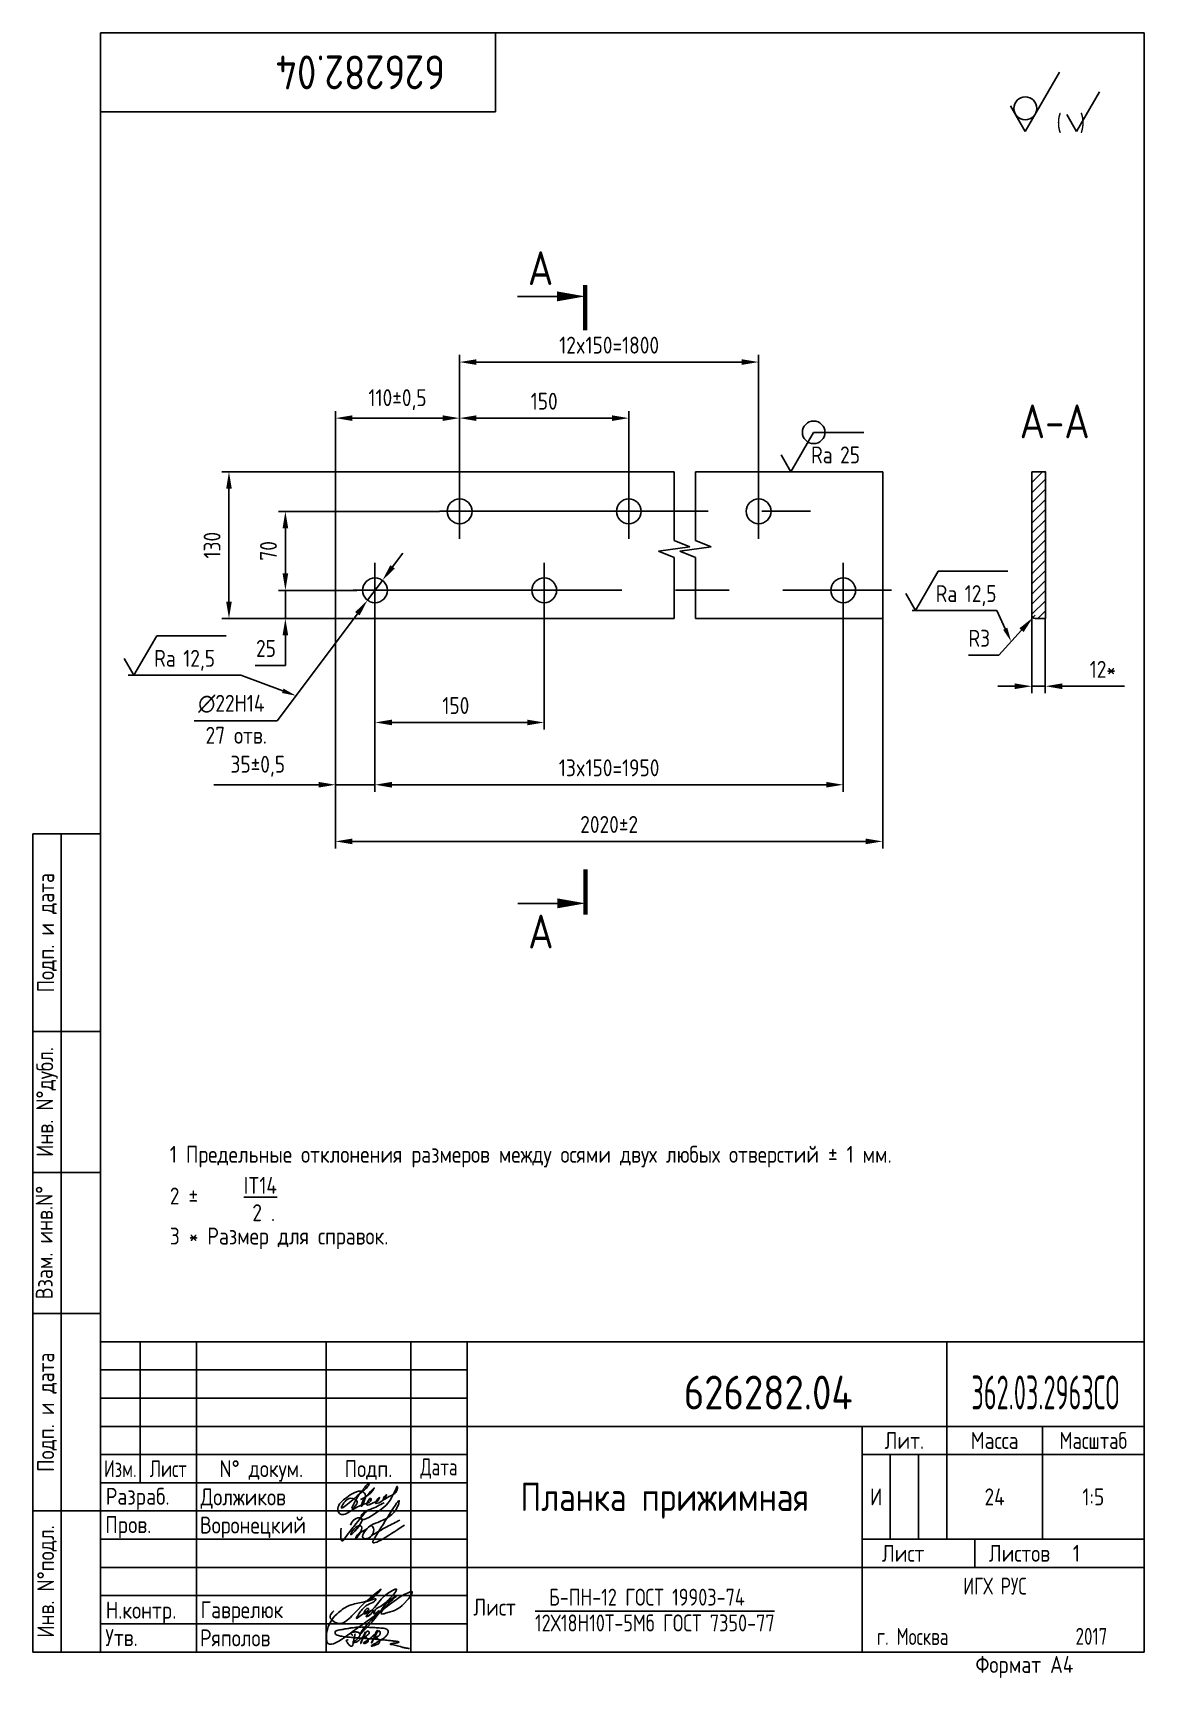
# Paper-space layout 'A3_protect' of a CAD drawing. Header units: millimetres. Extents: x 447 to 644, y 0 to 291.
# The model-space entities are those that its viewports show. They can reach past a viewport. Long polylines and large blocks are cut down to what shows.
import ezdxf
from ezdxf.enums import TextEntityAlignment as Align

# ---------------------------------------------------------------- set-up
doc = ezdxf.new("R2010")
doc.units = ezdxf.units.MM
doc.header["$LTSCALE"] = 0.3
doc.linetypes.add('CENTER', pattern=[50.8, 31.75, -6.35, 6.35, -6.35])
for name, color, linetype in [('Bord', 1, 'Continuous'), ('Cen', 5, 'CENTER'), ('Cont', 6, 'Continuous'), ('Dim', 7, 'Continuous'), ('Hatch', 2, 'Continuous'), ('Text', 3, 'Continuous'), ('Textb', 6, 'Continuous'), ('Vporti', 7, 'Continuous')]:
    doc.layers.add(name, color=color, linetype=linetype)
doc.layers.get('Vporti').freeze()
doc.styles.add('Style1', font='romans.shx', dxfattribs={"width": 0.8})
doc.dimstyles.new('Lin_5$0', dxfattribs={"dimscale": 5, "dimtxt": 3, "dimasz": 3, "dimexe": 1.25, "dimexo": 0, "dimgap": 1.5, "dimtad": 1, "dimtoh": 1, "dimtxsty": 'Style1', "dimcen": 2.5, "dimclrt": 3, "dimadec": 0, "dimazin": 0, "dimtfac": 1, "dimtmove": 0, "dimatfit": 3, "dimldrblk": 'DOT', "dimfxl": 1, "dimarcsym": 0})
doc.dimstyles.new('Lin_5$3', dxfattribs={"dimscale": 5, "dimtxt": 3, "dimasz": 3, "dimexe": 1.25, "dimexo": 0, "dimgap": 1.5, "dimtad": 1, "dimtoh": 1, "dimtxsty": 'Style1', "dimcen": 2.5, "dimclrt": 3, "dimadec": 0, "dimazin": 0, "dimtfac": 1, "dimtmove": 0, "dimatfit": 3, "dimldrblk": 'DOT', "dimfxl": 1, "dimarcsym": 0})
doc.dimstyles.new('Lin_5$4', dxfattribs={"dimscale": 5, "dimtxt": 3, "dimasz": 3, "dimexe": 1.25, "dimexo": 0, "dimgap": 1.5, "dimtad": 1, "dimtoh": 1, "dimtxsty": 'Style1', "dimcen": 2.5, "dimclrt": 3, "dimadec": 0, "dimazin": 0, "dimtfac": 1, "dimtmove": 0, "dimatfit": 3, "dimldrblk": 'DOT', "dimfxl": 1, "dimarcsym": 0})

# ---------------------------------------------------------------- blocks, each defined once
blk = doc.blocks.new('A4')
at = {"layer": 'Bord'}
for p, q in [((20, 55), (85, 55)), ((20, 50), (85, 50)), ((20, 45), (85, 45)), ((160, 40), (160, 25)), ((165, 40), (165, 25)), ((20, 30), (85, 30)), ((20, 25), (85, 25)), ((20, 20), (85, 20)), ((20, 15), (85, 15)), ((20, 10), (85, 10))]:
    blk.add_line(p, q, dxfattribs=at)
at = {"layer": 'Cont'}
for p, q in [((205, 292), (20, 292)), ((20, 292), (20, 5)), ((90, 278), (90, 292)), ((205, 292), (205, 5)), ((20, 278), (90, 278)), ((8, 5), (8, 150)), ((8, 150), (20, 150)), ((13, 5), (13, 150)), ((8, 115), (20, 115)), ((20, 90), (8, 90)), ((20, 65), (8, 65)), ((205, 60), (20, 60)), ((20, 60), (205, 60)), ((27, 60), (27, 35)), ((37, 60), (37, 5)), ((60, 5), (60, 60)), ((75, 60), (75, 5)), ((85, 5), (85, 60)), ((170, 60), (170, 25)), ((85, 45), (205, 45)), ((155, 5), (155, 45)), ((187, 25), (187, 45)), ((20, 40), (85, 40)), ((205, 40), (155, 40)), ((85, 35), (20, 35)), ((20, 30), (8, 30)), ((155, 25), (205, 25)), ((175, 25), (175, 20)), ((205, 20), (85, 20)), ((20, 5), (8, 5)), ((205, 5), (20, 5))]:
    blk.add_line(p, q, dxfattribs=at)
at = {"layer": 'Text', "style": 'Style1', "width": 0.8}
for s, p in [('Подп. и дата', (10.5, 132.5)), ('Инв. N%%dдубл.', (10.5, 102.5)), ('Взам. инв.N%%d ', (10, 78.38)), ('Подп. и дата', (10.5, 47.5)), ('Инв. N%%dподл.', (10.5, 17.5))]:
    blk.add_text(s, height=3, rotation=90, dxfattribs=at).set_placement(p, align=Align.MIDDLE)
at = {"layer": 'Text', "style": 'Style1'}
for s, width, p in [('Лит.', 0.8, (162.5, 42.5)), ('Масса', 0.8, (178.5, 42.5)), ('Масштаб', 0.75, (196, 42.5)), ('Изм.', 0.7, (23.5, 37.5)), ('Лист', 0.7, (32, 37.5)), ('N%%d докум.', 0.8, (48.5, 37.5)), ('Подп.', 0.8, (67.5, 37.5)), ('Лист', 0.8, (162.27, 22.5)), ('Листов', 0.8, (182.9, 22.5))]:
    blk.add_text(s, height=3, dxfattribs=dict(at, width=width)).set_placement(p, align=Align.MIDDLE_CENTER)
at = {"layer": 'Text', "style": 'Style1', "width": 0.7}
for s, p in [('Дата', (80, 37.5)), ('ИГХ РУС', (178.57, 16.69))]:
    blk.add_text(s, height=3, dxfattribs=at).set_placement(p, align=Align.MIDDLE)
at = {"layer": 'Text', "style": 'Style1'}
for s, width, p in [('Разpаб.', 0.8, (20.92, 31.1)), ('Пpов.', 0.8, (20.84, 26.08)), ('Н.контp.', 0.8, (20.92, 10.92)), ('Утв.', 0.8, (20.84, 6.06)), ('г. Москва', 0.7, (157.64, 6.25)), ('Фоpмат А4', 0.8, (175.11, 1.29))]:
    blk.add_text(s, height=3, dxfattribs=dict(at, width=width)).set_placement(p)
for tag, p, width in [('ФИО', (39, 31), 0.8), ('ФИО', (39, 26), 0.8), ('ГОСТ_СОРТАМЕНТА', (98.19, 14), 0.8), ('ФИО', (39, 11), 0.8), ('ФИО', (39, 6), 0.8), ('2017', (192.85, 6.29), 0.7)]:
    blk.add_attdef(tag, p, '', height=3, dxfattribs=dict(at, width=width))
at = {"layer": 'Text', "style": 'Style1', "width": 0.8}
for tag, p in [('И', (157.49, 32.5)), ('700', (178.5, 32.5)), ('1:20', (196, 32.5))]:
    blk.add_attdef(tag, text='', height=3, dxfattribs=at).set_placement(p, align=Align.MIDDLE)
blk.add_attdef('Сборочный_чертеж', text='', height=3, dxfattribs=at).set_placement((120, 21.3), align=Align.CENTER)
for tag, p in [('1', (171.12, 22.5)), ('2', (193, 22.5))]:
    blk.add_attdef(tag, text='', height=3, dxfattribs=at).set_placement(p, align=Align.MIDDLE_CENTER)
blk.add_attdef('ЛИСТ', text='', height=3, dxfattribs=at).set_placement((85.99, 12.5), align=Align.MIDDLE_LEFT)
at = {"layer": 'Text', "style": 'Style1', "width": 0.7}
blk.add_attdef('%%OГОСТ_ТЕХ._ТРЕБОВАНИЙ', text='', height=3, dxfattribs=at).set_placement((98.19, 8), align=Align.BOTTOM_LEFT)
at = {"layer": 'Textb', "style": 'Style1', "width": 0.8}
blk.add_attdef('1234567', (81, 290), '', height=6, rotation=180, dxfattribs=at)
blk.add_attdef('1234567', (123.4, 48), '', height=6, dxfattribs=at)
for tag, height, p in [('123ХЯ', 6, (183.62, 48)), ('НАИМЕНОВАНИЕ', 5, (120, 30))]:
    blk.add_attdef(tag, text='', height=height, dxfattribs=at).set_placement(p, align=Align.CENTER)
blk = doc.blocks.new('sherISO_12')
at = {"layer": 'Cont'}
for q in [(-15, -6.96), (-23.66, -12.96)]:
    blk.add_line((-21.06, -17.46), q, dxfattribs=at)
blk.add_circle((-21.06, -13.39), 2.03, dxfattribs=at)
at = {"layer": 'Text'}
for q in [(-7.92, -10.46), (-13.69, -14.46)]:
    blk.add_line((-11.96, -17.46), q, dxfattribs=at)
at = {"layer": 'Text', "style": 'Style1', "width": 0.8}
blk.add_text('(  )', height=3, dxfattribs=at).set_placement((-15.53, -17.46))
blk = doc.blocks.new('ZNAK30')
at = {"layer": 'Bord'}
for p, q in [((0, 0), (1.12, 2.78)), ((1.12, 2.78), (1.88, -2.78)), ((3, 0), (1.88, -2.78))]:
    blk.add_line(p, q, dxfattribs=at)
blk = doc.blocks.new('*D64')
at = {"layer": 'Defpoints', "color": 0, "transparency": 16777216}
for p in [(6625.2, 2669.5), (6688.4, 2669.5), (6669.6, 2644.5)]:
    blk.add_point(p, dxfattribs=at)
at = {"layer": 'Dim', "color": 0, "linetype": 'ByBlock', "lineweight": -2, "transparency": 16777216}
for p, q in [((6625.2, 2684.5), (6625.2, 2699.5)), ((6688.4, 2669.5), (6619, 2669.5)), ((6625.2, 2669.5), (6625.2, 2644.5)), ((6669.6, 2644.5), (6619, 2644.5)), ((6625.2, 2629.5), (6625.2, 2603)), ((6625.2, 2603), (6598.3, 2603))]:
    blk.add_line(p, q, dxfattribs=at)
at = {"layer": 'Dim', "color": 0, "transparency": 16777216}
for points in [[(6622.7, 2684.5), (6627.7, 2684.5), (6625.2, 2669.5)], [(6622.7, 2629.5), (6627.7, 2629.5), (6625.2, 2644.5)]]:
    blk.add_solid(points, dxfattribs=at)
at = {"layer": 'Dim', "color": 3, "transparency": 16777216, "insert": (6608, 2618), "char_height": 15, "attachment_point": 5, "style": 'Style1'}
blk.add_mtext('25', dxfattribs=at)
blk = doc.blocks.new('_Dot')
at = {"color": 0, "linetype": 'ByBlock', "lineweight": -2}
blk.add_line((-0.5, 0), (-1, 0), dxfattribs=at)
at = {"color": 0, "linetype": 'ByBlock', "const_width": 0.5}
blk.add_lwpolyline([(-0.25, 0, 1), (0.25, 0, 1)], format="xyb", close=True, dxfattribs=at)
blk = doc.blocks.new('*D65')
at = {"layer": 'Defpoints', "color": 0, "transparency": 16777216}
for p in [(6625.2, 2739.5), (6761.7, 2739.5), (6685.2, 2669.5)]:
    blk.add_point(p, dxfattribs=at)
at = {"layer": 'Dim', "color": 0, "linetype": 'ByBlock', "lineweight": -2, "transparency": 16777216}
for p, q in [((6761.7, 2739.5), (6619, 2739.5)), ((6625.2, 2684.5), (6625.2, 2724.5)), ((6685.2, 2669.5), (6619, 2669.5))]:
    blk.add_line(p, q, dxfattribs=at)
at = {"layer": 'Dim', "color": 0, "transparency": 16777216}
for points in [[(6622.7, 2724.5), (6627.7, 2724.5), (6625.2, 2739.5)], [(6622.7, 2684.5), (6627.7, 2684.5), (6625.2, 2669.5)]]:
    blk.add_solid(points, dxfattribs=at)
at = {"layer": 'Dim', "color": 3, "transparency": 16777216, "insert": (6610.2, 2704.5), "char_height": 15, "attachment_point": 5, "rotation": 90, "style": 'Style1'}
blk.add_mtext('70', dxfattribs=at)
blk = doc.blocks.new('*D66')
at = {"layer": 'Defpoints', "color": 0, "transparency": 16777216}
for p in [(6575.2, 2774.5), (6669.6, 2774.5), (6669.6, 2644.5)]:
    blk.add_point(p, dxfattribs=at)
at = {"layer": 'Dim', "color": 0, "linetype": 'ByBlock', "lineweight": -2, "transparency": 16777216}
for p, q in [((6669.6, 2774.5), (6569, 2774.5)), ((6575.2, 2659.5), (6575.2, 2759.5)), ((6669.6, 2644.5), (6569, 2644.5))]:
    blk.add_line(p, q, dxfattribs=at)
at = {"layer": 'Dim', "color": 0, "transparency": 16777216}
for points in [[(6572.7, 2759.5), (6577.7, 2759.5), (6575.2, 2774.5)], [(6572.7, 2659.5), (6577.7, 2659.5), (6575.2, 2644.5)]]:
    blk.add_solid(points, dxfattribs=at)
at = {"layer": 'Dim', "color": 3, "transparency": 16777216, "insert": (6560.2, 2709.5), "char_height": 15, "attachment_point": 5, "rotation": 90, "style": 'Style1'}
blk.add_mtext('130', dxfattribs=at)
blk = doc.blocks.new('*D67')
at = {"layer": 'Defpoints', "color": 0, "transparency": 16777216}
for p in [(6779.6, 2822.1), (6669.6, 2774.5), (6779.6, 2760)]:
    blk.add_point(p, dxfattribs=at)
at = {"layer": 'Dim', "color": 0, "linetype": 'ByBlock', "lineweight": -2, "transparency": 16777216}
for p, q in [((6669.6, 2774.5), (6669.6, 2828.4)), ((6684.6, 2822.1), (6764.6, 2822.1)), ((6779.6, 2760), (6779.6, 2828.4))]:
    blk.add_line(p, q, dxfattribs=at)
at = {"layer": 'Dim', "color": 0, "transparency": 16777216}
for points in [[(6684.6, 2824.6), (6684.6, 2819.6), (6669.6, 2822.1)], [(6764.6, 2824.6), (6764.6, 2819.6), (6779.6, 2822.1)]]:
    blk.add_solid(points, dxfattribs=at)
at = {"layer": 'Dim', "color": 3, "transparency": 16777216, "insert": (6724.6, 2838.5), "char_height": 15, "attachment_point": 5, "style": 'Style1'}
blk.add_mtext('110±0,5', dxfattribs=at)
blk = doc.blocks.new('*D68')
at = {"layer": 'Defpoints', "color": 0, "transparency": 16777216}
for p in [(6929.6, 2822.1), (6779.6, 2759.8), (6929.6, 2764)]:
    blk.add_point(p, dxfattribs=at)
at = {"layer": 'Dim', "color": 0, "linetype": 'ByBlock', "lineweight": -2, "transparency": 16777216}
for p, q in [((6779.6, 2759.8), (6779.6, 2828.4)), ((6794.6, 2822.1), (6914.6, 2822.1)), ((6929.6, 2764), (6929.6, 2828.4))]:
    blk.add_line(p, q, dxfattribs=at)
at = {"layer": 'Dim', "color": 0, "transparency": 16777216}
for points in [[(6794.6, 2824.6), (6794.6, 2819.6), (6779.6, 2822.1)], [(6914.6, 2824.6), (6914.6, 2819.6), (6929.6, 2822.1)]]:
    blk.add_solid(points, dxfattribs=at)
at = {"layer": 'Dim', "color": 3, "transparency": 16777216, "insert": (6854.6, 2837.1), "char_height": 15, "attachment_point": 5, "style": 'Style1'}
blk.add_mtext('150', dxfattribs=at)
blk = doc.blocks.new('*D69')
at = {"layer": 'Defpoints', "color": 0, "transparency": 16777216}
for p in [(7044.7, 2871.8), (6779.6, 2759.8), (7044.7, 2763.1)]:
    blk.add_point(p, dxfattribs=at)
at = {"layer": 'Dim', "color": 0, "linetype": 'ByBlock', "lineweight": -2, "transparency": 16777216}
for p, q in [((6779.6, 2759.8), (6779.6, 2878.1)), ((7044.7, 2763.1), (7044.7, 2878.1)), ((6794.6, 2871.8), (7029.7, 2871.8))]:
    blk.add_line(p, q, dxfattribs=at)
at = {"layer": 'Dim', "color": 0, "transparency": 16777216}
for points in [[(6794.6, 2874.3), (6794.6, 2869.3), (6779.6, 2871.8)], [(7029.7, 2874.3), (7029.7, 2869.3), (7044.7, 2871.8)]]:
    blk.add_solid(points, dxfattribs=at)
at = {"layer": 'Dim', "color": 3, "transparency": 16777216, "insert": (6912.2, 2886.8), "char_height": 15, "attachment_point": 5, "style": 'Style1'}
blk.add_mtext('12x150=1800', dxfattribs=at)
blk = doc.blocks.new('*D70')
at = {"layer": 'Defpoints', "color": 0, "transparency": 16777216}
for p in [(6669.6, 2644.5), (6704.6, 2645), (6704.6, 2497.2)]:
    blk.add_point(p, dxfattribs=at)
at = {"layer": 'Dim', "color": 0, "linetype": 'ByBlock', "lineweight": -2, "transparency": 16777216}
for p, q in [((6669.6, 2644.5), (6669.6, 2491)), ((6704.6, 2645), (6704.6, 2491)), ((6654.6, 2497.2), (6561.8, 2497.2)), ((6704.6, 2497.2), (6669.6, 2497.2)), ((6719.6, 2497.2), (6734.6, 2497.2))]:
    blk.add_line(p, q, dxfattribs=at)
at = {"layer": 'Dim', "color": 0, "transparency": 16777216}
for points in [[(6654.6, 2499.7), (6654.6, 2494.7), (6669.6, 2497.2)], [(6719.6, 2499.7), (6719.6, 2494.7), (6704.6, 2497.2)]]:
    blk.add_solid(points, dxfattribs=at)
at = {"layer": 'Dim', "color": 3, "transparency": 16777216, "insert": (6600.7, 2513.6), "char_height": 15, "attachment_point": 5, "style": 'Style1'}
blk.add_mtext('35±0,5', dxfattribs=at)
blk = doc.blocks.new('*D71')
at = {"layer": 'Defpoints', "color": 0, "transparency": 16777216}
for p in [(6704.6, 2645), (6854.6, 2645), (6854.6, 2552.4)]:
    blk.add_point(p, dxfattribs=at)
at = {"layer": 'Dim', "color": 0, "linetype": 'ByBlock', "lineweight": -2, "transparency": 16777216}
for p, q in [((6704.6, 2645), (6704.6, 2546.2)), ((6854.6, 2645), (6854.6, 2546.2)), ((6719.6, 2552.4), (6839.6, 2552.4))]:
    blk.add_line(p, q, dxfattribs=at)
at = {"layer": 'Dim', "color": 0, "transparency": 16777216}
for points in [[(6719.6, 2554.9), (6719.6, 2549.9), (6704.6, 2552.4)], [(6839.6, 2554.9), (6839.6, 2549.9), (6854.6, 2552.4)]]:
    blk.add_solid(points, dxfattribs=at)
at = {"layer": 'Dim', "color": 3, "transparency": 16777216, "insert": (6776.3, 2567.4), "char_height": 15, "attachment_point": 5, "style": 'Style1'}
blk.add_mtext('150', dxfattribs=at)
blk = doc.blocks.new('*D72')
at = {"layer": 'Defpoints', "color": 0, "transparency": 16777216}
for p in [(6704.6, 2645), (7119.7, 2645), (7119.7, 2497.2)]:
    blk.add_point(p, dxfattribs=at)
at = {"layer": 'Dim', "color": 0, "linetype": 'ByBlock', "lineweight": -2, "transparency": 16777216}
for p, q in [((6704.6, 2645), (6704.6, 2491)), ((7119.7, 2645), (7119.7, 2491)), ((6719.6, 2497.2), (7104.7, 2497.2))]:
    blk.add_line(p, q, dxfattribs=at)
at = {"layer": 'Dim', "color": 0, "transparency": 16777216}
for points in [[(6719.6, 2499.7), (6719.6, 2494.7), (6704.6, 2497.2)], [(7104.7, 2499.7), (7104.7, 2494.7), (7119.7, 2497.2)]]:
    blk.add_solid(points, dxfattribs=at)
at = {"layer": 'Dim', "color": 3, "transparency": 16777216, "insert": (6912.2, 2512.2), "char_height": 15, "attachment_point": 5, "style": 'Style1'}
blk.add_mtext('13x150=1950', dxfattribs=at)
blk = doc.blocks.new('*D73')
at = {"layer": 'Defpoints', "color": 0, "transparency": 16777216}
for p in [(6669.6, 2644.5), (7154.7, 2644.5), (7154.7, 2447)]:
    blk.add_point(p, dxfattribs=at)
at = {"layer": 'Dim', "color": 0, "linetype": 'ByBlock', "lineweight": -2, "transparency": 16777216}
for p, q in [((6669.6, 2644.5), (6669.6, 2440.7)), ((7154.7, 2644.5), (7154.7, 2440.7)), ((6684.6, 2447), (7139.7, 2447))]:
    blk.add_line(p, q, dxfattribs=at)
at = {"layer": 'Dim', "color": 0, "transparency": 16777216}
for points in [[(6684.6, 2449.5), (6684.6, 2444.5), (6669.6, 2447)], [(7139.7, 2449.5), (7139.7, 2444.5), (7154.7, 2447)]]:
    blk.add_solid(points, dxfattribs=at)
at = {"layer": 'Dim', "color": 3, "transparency": 16777216, "insert": (6912.2, 2462), "char_height": 15, "attachment_point": 5, "style": 'Style1'}
blk.add_mtext('2020±2', dxfattribs=at)
blk = doc.blocks.new('*D74')
at = {"layer": 'Defpoints', "color": 0, "transparency": 16777216}
for p in [(6711.2, 2678.3), (6698, 2660.7)]:
    blk.add_point(p, dxfattribs=at)
at = {"layer": 'Dim', "color": 0, "linetype": 'ByBlock', "lineweight": -2, "transparency": 16777216}
for p, q in [((6720.2, 2690.3), (6729.2, 2702.3)), ((6711.2, 2678.3), (6698, 2660.7)), ((6618, 2553.9), (6689, 2648.7)), ((6544.2, 2553.9), (6618, 2553.9))]:
    blk.add_line(p, q, dxfattribs=at)
at = {"layer": 'Dim', "color": 0, "transparency": 16777216}
for points in [[(6718.2, 2691.8), (6722.2, 2688.8), (6711.2, 2678.3)], [(6687, 2650.2), (6691, 2647.2), (6698, 2660.7)]]:
    blk.add_solid(points, dxfattribs=at)
at = {"layer": 'Dim', "color": 3, "transparency": 16777216, "insert": (6577.3, 2568.9), "char_height": 15, "attachment_point": 5, "style": 'Style1'}
blk.add_mtext('∅22H14', dxfattribs=at)
blk = doc.blocks.new('A$C6CF913E7')
at = {"layer": 'Text'}
blk.add_circle((0, 0), 2, dxfattribs=at)
blk = doc.blocks.new('sherISO_07')
at = {"layer": 'Text'}
blk.add_line((4.04, 7), (12.93, 7), dxfattribs=at)
blk.add_lwpolyline([(-1.73, 3), (0, 0), (4.04, 7)], dxfattribs=at)
blk.add_blockref('A$C6CF913E7', (4.04, 7))
at = {"layer": 'Text', "style": 'Style1', "width": 0.8}
blk.add_text('Ra', height=3, dxfattribs=at).set_placement((3.58, 1.5))
blk.add_attdef('25', (8.73, 1.5), '', height=3, dxfattribs=at)
blk = doc.blocks.new('*S76')
at = {"layer": 'Dim'}
for p, q in [((6485.8, 2594.2), (6585.8, 2594.2)), ((6585.8, 2594.2), (6622.9, 2580.4))]:
    blk.add_line(p, q, dxfattribs=at)
at = {"layer": 'Dim', "linetype": 'Continuous'}
blk.add_trace([(6622.2, 2578.5), (6623.6, 2582.4), (6634.6, 2576.1)], dxfattribs=at)
blk = doc.blocks.new('sherISO_01')
at = {"layer": 'Text'}
blk.add_line((4.04, 7), (16.36, 7), dxfattribs=at)
blk.add_lwpolyline([(-1.73, 3), (0, 0), (4.04, 7)], dxfattribs=at)
at = {"layer": 'Text', "style": 'Style1', "width": 0.8}
blk.add_text('Ra', height=3, dxfattribs=at).set_placement((3.58, 1.5))
blk.add_attdef('12,5', (8.73, 1.5), '', height=3, dxfattribs=at)
blk = doc.blocks.new('*D80')
at = {"layer": 'Defpoints', "color": 0, "transparency": 16777216}
for p in [(7286.8, 2647.5), (7298.8, 2644.5), (7298.8, 2584.5)]:
    blk.add_point(p, dxfattribs=at)
at = {"layer": 'Dim', "color": 0, "linetype": 'ByBlock', "lineweight": -2, "transparency": 16777216}
for p, q in [((7286.8, 2647.5), (7286.8, 2578.3)), ((7298.8, 2644.5), (7298.8, 2578.3)), ((7271.8, 2584.5), (7256.8, 2584.5)), ((7286.8, 2584.5), (7298.8, 2584.5)), ((7313.8, 2584.5), (7370.7, 2584.5))]:
    blk.add_line(p, q, dxfattribs=at)
at = {"layer": 'Dim', "color": 0, "transparency": 16777216}
for points in [[(7271.8, 2587), (7271.8, 2582), (7286.8, 2584.5)], [(7313.8, 2587), (7313.8, 2582), (7298.8, 2584.5)]]:
    blk.add_solid(points, dxfattribs=at)
at = {"layer": 'Dim', "color": 3, "transparency": 16777216, "insert": (7349.8, 2599.5), "char_height": 15, "attachment_point": 5, "style": 'Style1'}
blk.add_mtext('12*', dxfattribs=at)
blk = doc.blocks.new('*D81')
at = {"layer": 'Defpoints', "color": 0, "transparency": 16777216}
for p in [(7287.8, 2645.3), (7289.8, 2647.5)]:
    blk.add_point(p, dxfattribs=at)
at = {"layer": 'Dim', "color": 0, "linetype": 'ByBlock', "lineweight": -2, "transparency": 16777216}
for p, q in [((7289.8, 2647.5), (7287.8, 2645.3)), ((7257.5, 2612), (7277.7, 2634.2)), ((7230.6, 2612), (7257.5, 2612))]:
    blk.add_line(p, q, dxfattribs=at)
at = {"layer": 'Dim', "color": 0, "transparency": 16777216}
blk.add_solid([(7275.9, 2635.9), (7279.6, 2632.5), (7287.8, 2645.3)], dxfattribs=at)
at = {"layer": 'Dim', "color": 3, "transparency": 16777216, "insert": (7240.3, 2627), "char_height": 15, "attachment_point": 5, "style": 'Style1'}
blk.add_mtext('R3', dxfattribs=at)
blk = doc.blocks.new('*S79')
at = {"layer": 'Dim'}
for p, q in [((5935.6, 2651.3), (6010.6, 2651.3)), ((6010.6, 2651.3), (6018, 2635.2))]:
    blk.add_line(p, q, dxfattribs=at)
at = {"layer": 'Dim', "linetype": 'Continuous'}
blk.add_trace([(6016.2, 2634.3), (6019.9, 2636.1), (6023.3, 2623.8)], dxfattribs=at)
blk = doc.blocks.new('ZNAK02')
at = {"layer": 'Textb', "style": 'Style1', "width": 0.8}
blk.add_attdef('А-А', text='', height=6, dxfattribs=at).set_placement((13.92, -0.06), align=Align.RIGHT)
blk.add_attdef('SC(1)', (14.94, -0.06), '', height=5, dxfattribs=at)
blk = doc.blocks.new('razrez01')
at = {"layer": 'Text'}
blk.add_lwpolyline([(-12, 0), (-5, 0)], dxfattribs=at)
blk.add_lwpolyline([(0, 0, 0, 1.76, 0), (-5, 0, 1.76, 1.76, 0)], format="xyseb", dxfattribs=at)
at = {"layer": 'Text', "const_width": 0.8}
blk.add_lwpolyline([(0, 2), (0, -6)], dxfattribs=at)
at = {"layer": 'Textb', "style": 'Style1', "width": 0.8}
blk.add_attdef('A', (-10.16, 2), '', height=6, dxfattribs=at)
blk = doc.blocks.new('razrez02')
at = {"layer": 'Text', "const_width": 0.8}
blk.add_lwpolyline([(0, 6), (0, -2)], dxfattribs=at)
at = {"layer": 'Text'}
blk.add_lwpolyline([(-12, 0), (-5, 0)], dxfattribs=at)
blk.add_lwpolyline([(0, 0, 0, 1.76, 0), (-5, 0, 1.76, 1.76, 0)], format="xyseb", dxfattribs=at)
at = {"layer": 'Textb', "style": 'Style1', "width": 0.8}
blk.add_attdef('А', (-10.16, -8), '', height=6, dxfattribs=at)

msp = doc.modelspace()

# ---------------------------------------------------------------- hatches: boundary and pattern name
at = {"layer": 'Hatch'}
h = msp.add_hatch(dxfattribs=at)
h.set_pattern_fill('ANSI31', color=256, scale=2)
h.set_pattern_definition([(45, (1163.503, 0.268), (-4.490128, 4.490128), [])])
h.paths.add_polyline_path([(7298.845133, 2774.52536), (7286.845133, 2774.52536), (7286.845133, 2647.52536, 0.4142135624), (7289.845133, 2644.52536), (7298.845133, 2644.52536)])

# ---------------------------------------------------------------- linework, layer by layer
at = {"layer": 'Bord'}
for p, q in [((6969.937371, 2774.52536), (6969.937371, 2713.639681)), ((6988.720998, 2774.52536), (6988.720998, 2713.639681)), ((6969.937371, 2698.639681), (6969.937371, 2644.52536)), ((6988.720998, 2698.639681), (6988.720998, 2644.52536))]:
    msp.add_line(p, q, dxfattribs=at)
at = {"layer": 'Cen'}
for p, q in [((6779.641101, 2715.032328), (6779.641101, 2764.018392)), ((6929.641101, 2715.032328), (6929.641101, 2764.018392)), ((7044.682236, 2715.032328), (7044.682236, 2764.018392)), ((6761.701487, 2739.52536), (7090.787454, 2739.52536)), ((6704.641101, 2645.032328), (6704.641101, 2694.018392)), ((6854.641101, 2645.032328), (6854.641101, 2694.018392)), ((7119.682236, 2645.032328), (7119.682236, 2694.018392)), ((6685.22638, 2669.52536), (7162.616981, 2669.52536))]:
    msp.add_line(p, q, dxfattribs=at)
at = {"layer": 'Cont'}
for p, q in [((6669.641101, 2774.52536), (6669.641101, 2644.52536)), ((6969.937371, 2774.52536), (6669.641101, 2774.52536)), ((7154.682236, 2774.52536), (6988.720998, 2774.52536)), ((7154.682236, 2774.52536), (7154.682236, 2644.52536)), ((6969.937371, 2644.52536), (6669.641101, 2644.52536)), ((7154.682236, 2644.52536), (6988.720998, 2644.52536))]:
    msp.add_line(p, q, dxfattribs=at)
msp.add_lwpolyline([(7286.845133, 2774.52536), (7298.845133, 2774.52536), (7298.845133, 2644.52536), (7289.845133, 2644.52536, -0.4142135624), (7286.845133, 2647.52536)], format="xyb", close=True, dxfattribs=at)
for centre in [(6779.641101, 2739.52536), (6929.641101, 2739.52536), (7044.682236, 2739.52536), (6704.641101, 2669.52536), (6854.641101, 2669.52536), (7119.682236, 2669.52536)]:
    msp.add_circle(centre, 11, dxfattribs=at)

# ---------------------------------------------------------------- block references
at = {"xscale": 5, "yscale": 5, "zscale": 5}
for name, p, values in [('razrez01', (6890.993998, 2930.033428), {'A': 'А'}), ('sherISO_01', (6490.99987, 2594.22997), {'12,5': '12,5'}), ('razrez02', (6891.229033, 2392.091239), {'А': 'А'})]:
    msp.add_blockref(name, p, dxfattribs=at).add_auto_attribs(values)
ref = msp.add_blockref('ZNAK02', (7268.519179, 2804.532194), dxfattribs=dict(xscale=5, yscale=5, zscale=5))
ref.add_attrib('А-А', 'А-А', dxfattribs={"layer": 'Textb', "height": 30, "style": 'Style1', "width": 0.8}).set_placement((7338.137462, 2804.237665), align=Align.RIGHT)
at = {"layer": 'Bord', "xscale": 5, "yscale": 5, "zscale": 5}
msp.add_blockref('sherISO_07', (7073.277138, 2774.52536), dxfattribs=at).add_auto_attribs({'25': '25'})
at = {"layer": 'Bord', "xscale": 5, "yscale": 5, "zscale": 5, "rotation": 90}
for p in [(6969.937371, 2698.639681), (6988.720998, 2698.639681)]:
    msp.add_blockref('ZNAK30', p, dxfattribs=at)
at = {"layer": 'Cont', "xscale": 5, "yscale": 5, "zscale": 5}
msp.add_blockref('sherISO_01', (7183.739616, 2651.600204), dxfattribs=at).add_auto_attribs({'12,5': '12,5'})
at = {"layer": 'Dim'}
for name, p in [('*S79', (1245.253834, 0.268251)), ('*S76', (0, 0))]:
    msp.add_blockref(name, p, dxfattribs=at)

# ---------------------------------------------------------------- texts
at = {"layer": 'Dim', "color": 3, "insert": (6581.647972, 2541.028445), "char_height": 15, "attachment_point": 5, "style": 'Style1'}
msp.add_mtext('27 отв. ', dxfattribs=at)

# ---------------------------------------------------------------- dimensions: what is measured, and where the dimension line sits
at = {"layer": 'Dim'}
for base, p1, p2, text, override, picture, middle in [((7044.682236, 2871.833043), (6779.641101, 2759.823662), (7044.682236, 2763.096888), '12x150=1800', {"dimarcsym": 1}, '*D69', (6912.161669, 2871.833043)), ((6779.641101, 2822.101778), (6669.641101, 2774.52536), (6779.641101, 2760.046661), '<>±0,5', {"dimpost": '', "dimarcsym": 1}, '*D67', (6724.641101, 2822.101778))]:
    dim = msp.add_linear_dim(base=base, p1=p1, p2=p2, text=text, dimstyle='Lin_5$0', override=override, dxfattribs=at)
    dim.commit()
    dim.dimension.update_dxf_attribs({"geometry": picture, "text_midpoint": middle, "dimtype": 160})
dim = msp.add_linear_dim(base=(6929.641101, 2822.101778), p1=(6779.641101, 2759.823662), p2=(6929.641101, 2764.018392), dimstyle='Lin_5$0', override={"dimarcsym": 1}, dxfattribs=at)
dim.commit()
dim.dimension.update_dxf_attribs({"geometry": '*D68', "text_midpoint": (6854.641101, 2837.101778)})
for base, p1, p2, picture, middle in [((6575.22638, 2774.52536), (6669.641101, 2644.52536), (6669.641101, 2774.52536), '*D66', (6560.22638, 2709.52536)), ((6625.22638, 2739.52536), (6685.22638, 2669.52536), (6761.701487, 2739.52536), '*D65', (6610.22638, 2704.52536))]:
    dim = msp.add_linear_dim(base=base, p1=p1, p2=p2, angle=90, dimstyle='Lin_5$0', override={"dimpost": '', "dimarcsym": 1}, dxfattribs=at)
    dim.commit()
    dim.dimension.update_dxf_attribs({"geometry": picture, "text_midpoint": middle})
dim = msp.add_diameter_dim_2p(p1=(6711.237682, 2678.327924), p2=(6698.044521, 2660.722797), text='<>H14', dimstyle='Lin_5$3', override={"dimpost": '', "dimarcsym": 1}, dxfattribs=at)
dim.commit()
dim.dimension.update_dxf_attribs({"geometry": '*D74', "text_midpoint": (6577.344442, 2553.893393), "dimtype": 163})
for base, p1, p2, angle, picture, middle in [((6625.22638, 2669.52536), (6669.641101, 2644.52536), (6688.400178, 2669.52536), 90, '*D64', (6608.012094, 2603.045318)), ((6854.641101, 2552.412263), (6704.641101, 2645.032328), (6854.641101, 2645.032328), 0, '*D71', (6776.285943, 2552.412263))]:
    dim = msp.add_linear_dim(base=base, p1=p1, p2=p2, angle=angle, dimstyle='Lin_5$0', override={"dimarcsym": 1}, dxfattribs=at)
    dim.commit()
    dim.dimension.update_dxf_attribs({"geometry": picture, "text_midpoint": middle, "dimtype": 160})
for base, p1, p2, text, picture, middle in [((6704.641101, 2497.20235), (6669.641101, 2644.52536), (6704.641101, 2645.032328), '<>±0,5', '*D70', (6600.71253, 2497.20235)), ((7154.682236, 2446.969123), (6669.641101, 2644.52536), (7154.682236, 2644.52536), '2020±2', '*D73', (6912.161669, 2446.969123)), ((7119.682236, 2497.20235), (6704.641101, 2645.032328), (7119.682236, 2645.032328), '13x150=1950', '*D72', (6912.161669, 2497.20235))]:
    dim = msp.add_linear_dim(base=base, p1=p1, p2=p2, angle=0, text=text, dimstyle='Lin_5$0', override={"dimarcsym": 1}, dxfattribs=at)
    dim.commit()
    dim.dimension.update_dxf_attribs({"geometry": picture, "text_midpoint": middle, "dimtype": 160})
dim = msp.add_radius_dim(center=(7289.845133, 2647.52536), mpoint=(7287.82541, 2645.30709), dimstyle='Lin_5$4', override={"dimpost": '', "dimarcsym": 1}, dxfattribs=at)
dim.commit()
dim.dimension.update_dxf_attribs({"geometry": '*D81', "text_midpoint": (7240.315291, 2627.03304)})
dim = msp.add_linear_dim(base=(7298.845133, 2584.52536), p1=(7286.845133, 2647.52536), p2=(7298.845133, 2644.52536), text='<>*', dimstyle='Lin_5$0', override={"dimpost": '', "dimarcsym": 1}, dxfattribs=at)
dim.commit()
dim.dimension.update_dxf_attribs({"geometry": '*D80', "text_midpoint": (7349.773704, 2599.52536)})

psp = doc.layouts.new('A3_protect')

# ---------------------------------------------------------------- linework, layer by layer
at = {"layer": 'Cont'}
psp.add_line((643.64, 291.18), (643.64, 4.18), dxfattribs=at)
at = {"layer": 'Text'}
for points, knots in [([(508.89, 30.65), (508.13, 30.23), (506.81, 29.51), (504.94, 28.92), (504.62, 26.99), (509.54, 30.09), (509.87, 30.7), (511.28, 33.73), (511.25, 32.29), (510.38, 32.17), (508.18, 30.69), (509.5, 32.45), (508.96, 30.93), (506.44, 29.82), (508.33, 32), (507.78, 30.79), (507.06, 30.82), (505.19, 29.58), (506.53, 31.85), (506.65, 30.75), (504.74, 30.31), (503.47, 29.48), (501.32, 28.12), (500.28, 29.86), (501.78, 31.27), (503.19, 32.24), (504.47, 32.88), (505.43, 32.46), (505.84, 31.47), (504.54, 29.16), (505.24, 31.44), (505.84, 31.9), (507.49, 33.71), (506.5, 32.26), (505.77, 31.72), (504.97, 31.32), (504.72, 31.2)], [0, 0, 0, 0, 2.703743, 4.672825, 5.02799, 7.955933, 13.437489, 13.883188, 14.189441, 16.413959, 17.478513, 18.47964, 18.959294, 20.910841, 22.003091, 22.470554, 23.533771, 24.710748, 26.01626, 26.201331, 27.488187, 30.382065, 32.258784, 33.069724, 35.439902, 37.010787, 38.612861, 39.32109, 39.818865, 41.83144, 42.782113, 44.494961, 45.867914, 46.467245, 48.290622, 49.101188, 49.101188, 49.101188, 49.101188]), ([(503.24, 29.87), (503.66, 30.79), (504.2, 31.97), (506.46, 34.53), (506.01, 33.37), (504.51, 32.34), (500.3, 28.23), (501.95, 30.97), (502.93, 31.66), (504.49, 30.96), (503.86, 30.16), (503.34, 29.47), (503.17, 29.74), (503.22, 29.82), (503.24, 29.87)], [0, 0, 0, 0, 4.062617, 5.226919, 5.800291, 6.663227, 11.774431, 12.938639, 14.11351, 15.354081, 16.396133, 16.918576, 17.03251, 17.182794, 17.182794, 17.182794, 17.182794]), ([(502.97, 26.68), (503.13, 27.06), (503.44, 27.81), (505.95, 28.36), (504.14, 25.91), (502.62, 24.58), (503.68, 26.58), (505.82, 26.65), (503.35, 23.35), (504.41, 25.56), (505.58, 25.46), (506.55, 26.96), (507.39, 25.58), (506.55, 24.24), (504.52, 24.24), (506.1, 26.64), (508.51, 27.31), (510.87, 28.6), (512.37, 33.03), (508.59, 26.5), (505.92, 22.35), (509.39, 24.62), (512.53, 26.68)], [0, 0, 0, 0, 1.213353, 2.399709, 5.497648, 5.861317, 7.611627, 8.43806, 10.837371, 11.583123, 13.461301, 14.534506, 15.162086, 17.217848, 17.944717, 20.123775, 21.948027, 26.460707, 27.144718, 34.52243, 35.159468, 41.304292, 41.304292, 41.304292, 41.304292]), ([(501.28, 26.12), (501.24, 25.67), (501.18, 25.01), (501.33, 23.46), (502.67, 25.37), (503.8, 26.79), (505.18, 28.41), (505.98, 29.35)], [0, 0, 0, 0, 1.523947, 2.237958, 3.351836, 5.856423, 9.374056, 9.374056, 9.374056, 9.374056]), ([(511.71, 27.57), (510.94, 27.18), (509.22, 26.31), (507.55, 25.35), (506.63, 24.82)], [0, 0, 0, 0, 2.587978, 5.77327, 5.77327, 5.77327, 5.77327]), ([(500.02, 11.49), (499.68, 11.18), (498.8, 10.37), (501.19, 8.51), (504.33, 11.77), (505.82, 13.39), (508.71, 15.6), (506.81, 13.52), (505.4, 13), (502.7, 12.62), (500.4, 10.96), (498.67, 8.91), (498.52, 4.39), (504.67, 8.77), (508.43, 11.37), (511.71, 14.08), (514.38, 15.2), (512.06, 11.87), (510.77, 11.56), (507.46, 10.49), (509.72, 12.93), (511.79, 14.64), (509.1, 12.84), (508, 10.74), (503.22, 5.61), (505.82, 9.09), (508.93, 12.32), (506.8, 10.51), (507.35, 11.84), (508.51, 12.37), (509.7, 13.23), (511.96, 16.07), (508.34, 13.96), (508.04, 12.66), (505, 10.06), (506.61, 10.75), (507.22, 11.98), (506.16, 11.19), (504.86, 10.67), (505.91, 12.31), (506.27, 11.6), (505.2, 11.14), (503.39, 9.38), (504.88, 11.62), (505.8, 12.58), (506.95, 12.9), (507.91, 13.93), (506.66, 13.45), (505.62, 13.05)], [0, 0, 0, 0, 1.17994, 3.087717, 5.863103, 12.338328, 12.854096, 14.088578, 16.834551, 19.302558, 21.570562, 25.210018, 27.650956, 31.348291, 40.129863, 44.562748, 45.223917, 46.979401, 51.214655, 52.099288, 55.323111, 56.227801, 58.471865, 60.028126, 65.752911, 68.466223, 71.038525, 71.934922, 72.780229, 73.495807, 76.028152, 77.999346, 80.11892, 83.1954, 85.334448, 86.270878, 87.060466, 88.110212, 88.803314, 89.989889, 90.197567, 90.706974, 92.884587, 94.19917, 96.055742, 97.375783, 97.753899, 99.636325, 99.636325, 99.636325, 99.636325]), ([(503.38, 7.16), (503.34, 7.18), (503.25, 7.21), (503.15, 7.29), (503.07, 7.37), (503, 7.48), (503.08, 7.57), (503.2, 7.63), (503.37, 7.68), (503.57, 7.72), (503.81, 7.75), (504.03, 7.72), (504.26, 7.67), (504.46, 7.58), (504.66, 7.43), (504.67, 7.21), (504.59, 7.06), (504.49, 6.9), (504.38, 6.74), (504.24, 6.57), (504.11, 6.42), (503.96, 6.32), (503.84, 6.22), (503.71, 6.15), (503.56, 6.1), (503.45, 6.04), (503.37, 6.01), (503.33, 5.94), (503.4, 5.89), (503.48, 5.88), (503.61, 5.87), (503.76, 5.87), (503.93, 5.92), (504.13, 5.99), (504.31, 6.13), (504.47, 6.31), (504.65, 6.44), (504.8, 6.61), (504.95, 6.72), (505.05, 6.83), (505.14, 6.93), (505.28, 7.08), (505.4, 7.32), (505.5, 7.48), (505.56, 7.76), (505.44, 7.45), (505.41, 7.24), (505.25, 6.89), (505.17, 6.61), (505.07, 6.37), (504.96, 6.1), (504.88, 5.91), (504.67, 5.57), (504.83, 5.96), (504.92, 6.24), (505.09, 6.53), (505.22, 6.8), (505.29, 6.99), (505.4, 7.19), (505.53, 7.37), (505.61, 7.54), (505.73, 7.68), (505.87, 7.83), (506.06, 7.89), (506.23, 7.82), (506.29, 7.67), (506.24, 7.49), (506.11, 7.31), (505.91, 7.16), (505.76, 7.02), (505.61, 6.96), (505.52, 6.92), (505.34, 6.88), (505.56, 6.86), (505.69, 6.8), (505.86, 6.72), (505.96, 6.59), (506.06, 6.47), (506.1, 6.33), (506.1, 6.16), (506.01, 5.99), (505.84, 5.85), (505.62, 5.74), (505.44, 5.66), (505.23, 5.72), (505.34, 5.9), (505.49, 5.96), (505.66, 6.07), (505.82, 6.16), (505.95, 6.25), (506.07, 6.33), (506.16, 6.41), (506.26, 6.48), (506.36, 6.57), (506.49, 6.67), (506.67, 6.81), (506.86, 6.98), (507.04, 7.17), (507.19, 7.29), (507.33, 7.4), (507.41, 7.54), (507.53, 7.64), (507.63, 7.77), (507.69, 7.88), (507.7, 8.07), (507.55, 7.88), (507.49, 7.73), (507.4, 7.48), (507.31, 7.25), (507.21, 7.02), (507.14, 6.78), (507.04, 6.58), (506.94, 6.35), (506.88, 6.13), (506.82, 5.94), (506.77, 5.83), (506.6, 5.78), (506.83, 6.13), (506.96, 6.33), (507.14, 6.66), (507.26, 6.88), (507.39, 7.11), (507.55, 7.4), (507.68, 7.69), (507.82, 7.86), (508, 7.97), (508.16, 7.8), (508.21, 7.61), (508.2, 7.42), (508.15, 7.25), (508.04, 7.12), (507.9, 7.01), (507.74, 6.91), (507.58, 6.83), (507.42, 6.79), (507.32, 6.76), (507.1, 6.77), (507.28, 6.74), (507.36, 6.7), (507.48, 6.67), (507.6, 6.63), (507.73, 6.6), (507.83, 6.52), (507.91, 6.42), (508, 6.31), (508.04, 6.19), (508.08, 6.05), (508.09, 5.92), (508.07, 5.78), (507.96, 5.67), (507.81, 5.57), (507.62, 5.52), (507.4, 5.45), (507.18, 5.35), (506.92, 5.28), (506.78, 5.23), (506.63, 5.22), (506.73, 5.37), (506.82, 5.44), (507.03, 5.58), (507.27, 5.68), (507.54, 5.84), (507.76, 5.95), (507.91, 6.03), (508.06, 6.12), (508.2, 6.23), (508.42, 6.37), (508.69, 6.55), (508.96, 6.74), (509.18, 6.91), (509.31, 7.09), (509.44, 7.24), (509.51, 7.4), (509.58, 7.53), (509.63, 7.71), (509.66, 7.92), (509.42, 8.28), (508.89, 8.39), (508.3, 8.43), (507.78, 8.46), (507.27, 8.53), (506.78, 8.55), (506.31, 8.54), (505.88, 8.57), (505.5, 8.57), (505.18, 8.61), (504.86, 8.62), (504.52, 8.61), (504.18, 8.58), (503.82, 8.53), (503.43, 8.47), (503.07, 8.45), (502.74, 8.41), (502.39, 8.31), (501.99, 8.33), (501.59, 8.17), (501.17, 8.15), (500.79, 8.03), (500.46, 7.99), (500.24, 7.85), (500.18, 7.62), (500.23, 7.39), (500.47, 7.18), (500.8, 7.13), (501.21, 6.99), (501.69, 6.94), (502.14, 6.85), (502.56, 6.81), (502.93, 6.81), (503.33, 6.73), (503.89, 6.73), (504.46, 6.62), (505.12, 6.66), (505.74, 6.55), (506.35, 6.51), (506.94, 6.5), (507.53, 6.42), (508.2, 6.35), (508.85, 6.33), (509.37, 6.26), (509.82, 6.22), (510.24, 6.19), (510.62, 6.12), (510.94, 6.08), (511.22, 6.03), (511.39, 6.02), (511.63, 5.93), (511.39, 5.86), (511.22, 5.82), (510.92, 5.77), (510.58, 5.72), (510.31, 5.7), (509.86, 5.54), (510.43, 5.47), (510.75, 5.38), (511.29, 5.26), (511.82, 5.15), (512.38, 4.95), (512.86, 4.88), (513.19, 4.83), (513.32, 4.8), (513.39, 4.79)], [0, 0, 0, 0, 0.153866, 0.270441, 0.388867, 0.510533, 0.592156, 0.71333, 0.90842, 1.11344, 1.349254, 1.61246, 1.782219, 2.047249, 2.291879, 2.451528, 2.651081, 2.806158, 3.017979, 3.227348, 3.462381, 3.633009, 3.75766, 3.920516, 4.080796, 4.214529, 4.291786, 4.349969, 4.397594, 4.50822, 4.594826, 4.799244, 4.954392, 5.128468, 5.437537, 5.632649, 5.842485, 6.094987, 6.293219, 6.410959, 6.551192, 6.687808, 7.022147, 7.294342, 7.425356, 7.52079, 7.946481, 8.313051, 8.59833, 8.833695, 9.090496, 9.427695, 9.601191, 9.883219, 10.093306, 10.673943, 10.798776, 10.974628, 11.287247, 11.486184, 11.648652, 11.848902, 12.027194, 12.25348, 12.40059, 12.537783, 12.716293, 12.91523, 13.208551, 13.438489, 13.549668, 13.67779, 13.77127, 13.930001, 14.029091, 14.272112, 14.434836, 14.547084, 14.739051, 14.830983, 15.061241, 15.268922, 15.500489, 15.788979, 15.879568, 16.024283, 16.221854, 16.418714, 16.593102, 16.783247, 16.91018, 17.018213, 17.135263, 17.278205, 17.430482, 17.620087, 17.979626, 18.191789, 18.388716, 18.565718, 18.714854, 18.857929, 19.039974, 19.171375, 19.283034, 19.400085, 19.618058, 19.882245, 20.150781, 20.377854, 20.649532, 20.89723, 21.042543, 21.40016, 21.557817, 21.667145, 21.752781, 21.926256, 22.412297, 22.813145, 22.961412, 23.171289, 23.607257, 23.940428, 24.110007, 24.291214, 24.48084, 24.697609, 24.904078, 25.034245, 25.218018, 25.407651, 25.573473, 25.787447, 25.930292, 26.051316, 26.18846, 26.285312, 26.406799, 26.52425, 26.630463, 26.793722, 26.898606, 27.029313, 27.171012, 27.314101, 27.419918, 27.580557, 27.709367, 27.829268, 28.024364, 28.266961, 28.41242, 28.705761, 28.989137, 29.187748, 29.233768, 29.332802, 29.529535, 29.667094, 30.039923, 30.332117, 30.61061, 30.769982, 30.856778, 31.109923, 31.313488, 31.656425, 32.066331, 32.296628, 32.49714, 32.710276, 32.891468, 33.014834, 33.177747, 33.444503, 33.618009, 34.409008, 34.914636, 35.419802, 35.95397, 36.458179, 36.88069, 37.388403, 37.738353, 38.034261, 38.353468, 38.693154, 39.037638, 39.391136, 39.787481, 40.203773, 40.488977, 40.784975, 41.26625, 41.668005, 42.070065, 42.499388, 42.869834, 43.079573, 43.213439, 43.554591, 43.717296, 44.153724, 44.506336, 45.019111, 45.587859, 45.90191, 46.270392, 46.703958, 47.093115, 47.952647, 48.44014, 49.079253, 49.808223, 50.268654, 50.851051, 51.604831, 52.298429, 52.776925, 53.1907, 53.661988, 54.042386, 54.348524, 54.616841, 54.853814, 54.983777, 55.126096, 55.333328, 55.613101, 56.008732, 56.315809, 56.59982, 56.87931, 57.399251, 57.889617, 58.432507, 59.066698, 59.660314, 59.862668, 60.07277, 60.07277, 60.07277, 60.07277]), ([(502.52, 6.33), (502.47, 6.32), (502.38, 6.3), (502.27, 6.28), (502.14, 6.18), (502.28, 6.04), (502.35, 5.91), (502.48, 5.73), (502.6, 5.51), (502.78, 5.34), (502.92, 5.24), (503.07, 5.2), (503.23, 5.22), (503.35, 5.34), (503.42, 5.58), (503.46, 5.87), (503.52, 6.19), (503.56, 6.46), (503.59, 6.72), (503.68, 6.98), (503.71, 7.23), (503.75, 7.38), (503.77, 7.43)], [0, 0, 0, 0, 0.15847, 0.269731, 0.363591, 0.555514, 0.688037, 0.848606, 1.204359, 1.433632, 1.58673, 1.729549, 1.880686, 2.057874, 2.19169, 2.63505, 2.928153, 3.184121, 3.441863, 3.696117, 4.025873, 4.178055, 4.178055, 4.178055, 4.178055])]:
    psp.add_open_spline(points, degree=3, knots=knots, dxfattribs=at)

# ---------------------------------------------------------------- block references
ref = psp.add_blockref('A4', (438.64, -0.82))
ref.add_attrib('ФИО', 'Должиков', (476.36, 30.17), dxfattribs={"layer": 'Text', "height": 3, "style": 'Style1', "width": 0.8})
ref.add_attrib('ФИО', 'Воронецкий', (476.25, 25.18), dxfattribs={"layer": 'Text', "height": 3, "style": 'Style1', "width": 0.8})
ref.add_attrib('ФИО', 'Гаврелюк', (476.37, 10.18), dxfattribs={"layer": 'Text', "height": 3, "style": 'Style1', "width": 0.8})
ref.add_attrib('ФИО', 'Ряполов', (476.26, 5.18), dxfattribs={"layer": 'Text', "height": 3, "style": 'Style1', "width": 0.8})
ref.add_attrib('123ХЯ', '362.03.2963СО', dxfattribs={"layer": 'Textb', "height": 6, "style": 'Style1', "width": 0.5}).set_placement((626.14, 47.18), align=Align.CENTER)
ref.add_attrib('1234567', '626282.04', (562.04, 47.18), dxfattribs={"layer": 'Textb', "height": 6, "style": 'Style1', "width": 0.8})
ref.add_attrib('НАИМЕНОВАНИЕ', 'Планка прижимная', dxfattribs={"layer": 'Textb', "height": 5, "style": 'Style1', "width": 0.8}).set_placement((558.64, 29.18), align=Align.CENTER)
ref.add_attrib('ЛИСТ', 'Лист', dxfattribs={"layer": 'Text', "height": 3, "style": 'Style1', "width": 0.8}).set_placement((524.72, 12.13), align=Align.MIDDLE_LEFT)
ref.add_attrib('ГОСТ_СОРТАМЕНТА', 'Б-ПН-12 ГОСТ 19903-74', (538.13, 12.4), dxfattribs={"layer": 'Text', "height": 3, "style": 'Style1', "width": 0.75})
ref.add_attrib('%%OГОСТ_ТЕХ._ТРЕБОВАНИЙ', '%%o12Х18Н10Т-5Мб ГОСТ 7350-77', dxfattribs={"layer": 'Text', "height": 3, "style": 'Style1', "width": 0.75}).set_placement((535.66, 6.93), align=Align.BOTTOM_LEFT)
ref.add_attrib('И', 'И', dxfattribs={"layer": 'Text', "height": 3, "style": 'Style1', "width": 0.8}).set_placement((596.13, 31.68), align=Align.MIDDLE)
ref.add_attrib('700', '24', dxfattribs={"layer": 'Text', "height": 3, "style": 'Style1', "width": 0.8}).set_placement((617.14, 31.68), align=Align.MIDDLE)
ref.add_attrib('1:20', '1:5', dxfattribs={"layer": 'Text', "height": 3, "style": 'Style1', "width": 0.8}).set_placement((634.64, 31.68), align=Align.MIDDLE)
ref.add_attrib('2', '1', dxfattribs={"layer": 'Text', "height": 3, "style": 'Style1', "width": 0.8}).set_placement((631.64, 21.68), align=Align.MIDDLE_CENTER)
ref.add_attrib('200', '2017', (631.49, 5.46), dxfattribs={"layer": 'Text', "height": 3, "style": 'Style1', "width": 0.7})
ref.add_attrib('1234567', '626282.04', (519.64, 287.18), dxfattribs={"layer": 'Textb', "height": 6, "rotation": 180, "style": 'Style1', "width": 0.8})
at = {"layer": 'Bord'}
psp.add_blockref('sherISO_12', (643.64, 291.18), dxfattribs=at)

# ---------------------------------------------------------------- texts
at = {"layer": 'Text', "style": 'Style1', "width": 0.8}
for s, p in [('     1 Предельные отклонения размеров между осями двух любых отверстий %%P 1 мм.', (462.96, 90.9)), ('%%uIT14', (484.01, 85.39)), ('     2 ±', (462.96, 83.51)), ('2 .', (485.55, 80.55)), ('     3 * Размер для справок.', (462.96, 76.41))]:
    psp.add_text(s, height=3, dxfattribs=at).set_placement(p)

# ---------------------------------------------------------------- viewports
at = {"layer": 'Vporti', "view_target_point": (6989.397792, 2687.599465)}
psp.add_viewport(center=(549.41, 185.92), size=(181.53, 138.7159), view_center_point=(-74.155329, -50.344057), view_height=693.57934661, dxfattribs=at)

doc.saveas('drawing.dxf')
